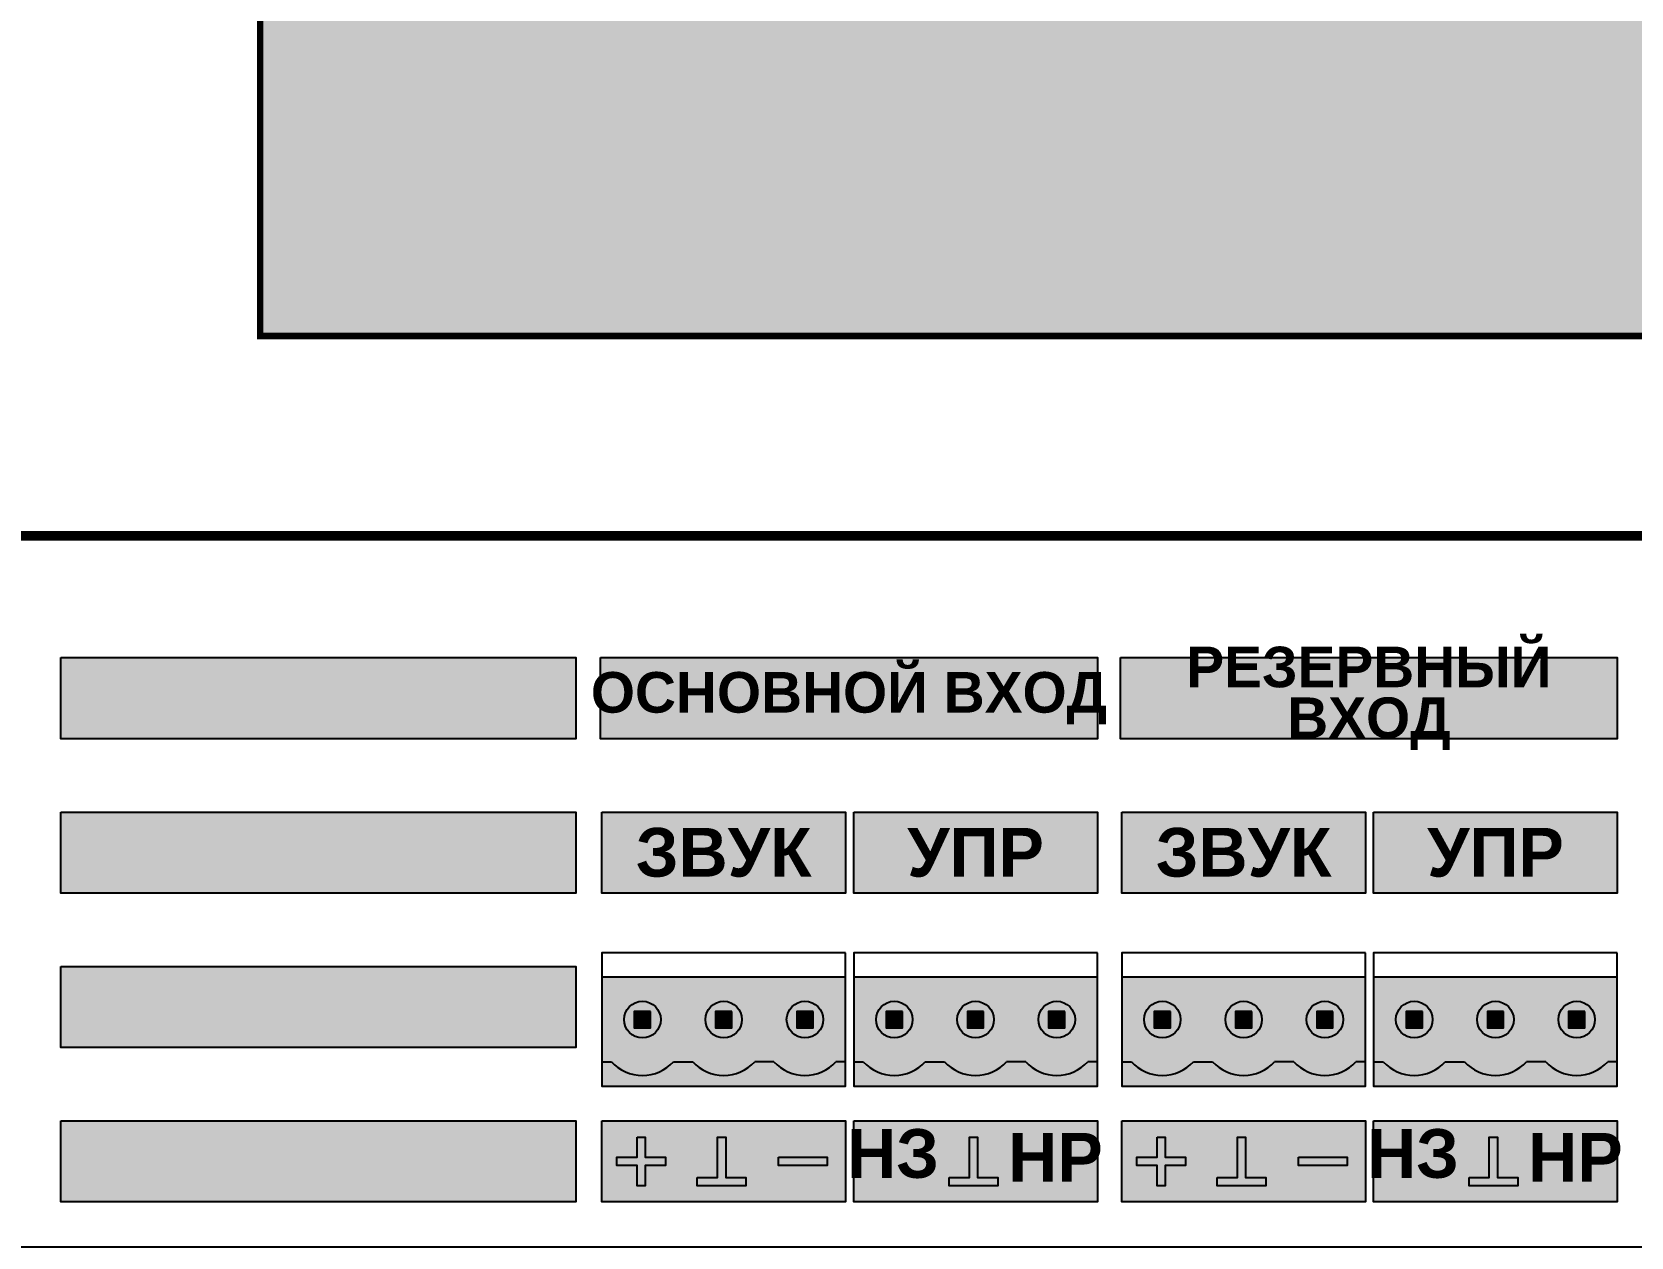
# Paper-space layout '13. УС-1' of a CAD drawing. Header units: millimetres. Extents: x 0 to 2460, y -61 to 297.
# Drawn here: x 46.12 to 65.8, y 105.22 to 120.05 of the extents above; entities that cross this region are included whole.
import ezdxf

# ---------------------------------------------------------------- set-up
doc = ezdxf.new("R2010")
doc.units = ezdxf.units.MM
doc.styles.add('Arial', font='times.ttf')

# ---------------------------------------------------------------- blocks, each defined once
blk = doc.blocks.new('*U227')
at = {"lineweight": 25}
h = blk.add_hatch(color=256, dxfattribs=at)
h.dxf.hatch_style = 1
h.set_gradient(color1=(117, 136, 73), color2=(140, 162, 87), one_color=1, tint=0.49, name='INVCURVED')
h.paths.add_polyline_path([(0, 6.7), (0, 0), (15, 0), (15, 6.7)])
h = blk.add_hatch(color=256, dxfattribs=at)
h.dxf.hatch_style = 1
h.set_gradient(color1=(51, 59, 33), color2=(94, 109, 60), rotation=90, tint=0.33, name='CYLINDER')
h.paths.add_polyline_path([(10.591, 1.5, 0.440093), (14.409, 1.5), (15, 1.5), (15, 6.7), (0, 6.7), (0, 1.5), (0.591, 1.5, 0.440093), (4.409, 1.5), (5.591, 1.5, 0.440093), (9.409, 1.5)])
h.paths.add_polyline_path([(6.375, 4.1, -1), (8.625, 4.1, -1)], flags=16)
h.paths.add_polyline_path([(11.375, 4.1, -1), (13.625, 4.1, -1)], flags=16)
h.paths.add_polyline_path([(8, 3.6), (7, 3.6), (7, 4.6), (8, 4.6)], flags=0)
h.paths.add_polyline_path([(12, 3.6), (12, 4.6), (13, 4.6), (13, 3.6)], flags=0)
h.paths.add_polyline_path([(1.375, 4.1, -1), (3.625, 4.1, -1)], flags=16)
h.paths.add_polyline_path([(3, 3.6), (2, 3.6), (2, 4.6), (3, 4.6)], flags=0)
h = blk.add_hatch(color=256, dxfattribs=at)
h.dxf.hatch_style = 1
h.set_gradient(color1=(146, 168, 93), color2=(80, 93, 50), one_color=1, tint=0.29, name='SPHERICAL')
h.paths.add_polyline_path([(3.625, 4.1, 1), (1.375, 4.1, 1)])
h = blk.add_hatch(color=256, dxfattribs=at)
h.dxf.hatch_style = 1
h.set_gradient(color1=(146, 168, 93), color2=(80, 93, 50), one_color=1, tint=0.29, name='SPHERICAL')
h.paths.add_polyline_path([(8.625, 4.1, 1), (6.375, 4.1, 1)])
h = blk.add_hatch(color=256, dxfattribs=at)
h.dxf.hatch_style = 1
h.set_gradient(color1=(146, 168, 93), color2=(80, 93, 50), one_color=1, tint=0.29, name='SPHERICAL')
h.paths.add_polyline_path([(13.625, 4.1, 1), (11.375, 4.1, 1)])
h = blk.add_hatch(color=256)
h.dxf.hatch_style = 1
h.paths.add_polyline_path([(3, 4.6), (2, 4.6), (2, 3.6), (3, 3.6)])
h = blk.add_hatch(color=256)
h.dxf.hatch_style = 1
h.paths.add_polyline_path([(8, 4.6), (7, 4.6), (7, 3.6), (8, 3.6)])
h = blk.add_hatch(color=256)
h.dxf.hatch_style = 1
h.paths.add_polyline_path([(13, 4.6), (12, 4.6), (12, 3.6), (13, 3.6)])
h = blk.add_hatch(color=256, dxfattribs=at)
h.dxf.hatch_style = 1
h.set_gradient(color1=(117, 136, 73), color2=(140, 162, 87), one_color=1, tint=0.49, name='INVCURVED')
h.paths.add_polyline_path([(15, 0), (15, 1.5), (14.409, 1.5, -0.440093), (10.591, 1.5), (9.409, 1.5, -0.440093), (5.591, 1.5), (4.409, 1.5, -0.440093), (0.591, 1.5), (0, 1.5), (0, 0)])
at = {"color": 77, "lineweight": 25, "true_color": 0x60693f}
for p, q in [((15, 6.7), (0, 6.7)), ((0, 1.5), (0.591, 1.5)), ((4.409, 1.5), (5.591, 1.5)), ((10.591, 1.5), (9.409, 1.5)), ((15, 1.5), (14.409, 1.5))]:
    blk.add_line(p, q, dxfattribs=at)
blk.add_lwpolyline([(15, 8.2), (0, 8.2), (0, 0), (15, 0)], close=True, dxfattribs=at)
at = {"lineweight": 25}
for points in [[(3, 4.6), (2, 4.6), (2, 3.6), (3, 3.6)], [(8, 4.6), (7, 4.6), (7, 3.6), (8, 3.6)], [(13, 4.6), (12, 4.6), (12, 3.6), (13, 3.6)]]:
    blk.add_lwpolyline(points, close=True, dxfattribs=at)
at = {"color": 77, "lineweight": 25, "true_color": 0x60693f}
for centre in [(2.5, 4.1), (2.5, 4.1), (7.5, 4.1), (7.5, 4.1), (12.5, 4.1), (12.5, 4.1)]:
    blk.add_circle(centre, 1.125, dxfattribs=at)
for centre in [(2.5, 3.249), (7.5, 3.249), (12.5, 3.249)]:
    blk.add_arc(centre, 2.589, 222.49205, 317.50795, dxfattribs=at)
blk = doc.blocks.new('*U228')
at = {"true_color": 0xc3c3c3}
h = blk.add_hatch(color=9, dxfattribs=at)
h.dxf.hatch_style = 1
h.paths.add_polyline_path([(75.434, 36.498), (43.743, 36.498), (43.743, 31.502), (75.434, 31.502)])
h = blk.add_hatch(color=9, dxfattribs=at)
h.dxf.hatch_style = 1
h.paths.add_polyline_path([(107.529, 36.498), (76.95, 36.498), (76.95, 31.502), (107.529, 31.502)])
h = blk.add_hatch(color=9, dxfattribs=at)
h.dxf.hatch_style = 1
h.paths.add_polyline_path([(139.529, 36.498), (108.95, 36.498), (108.95, 31.502), (139.529, 31.502)])
h = blk.add_hatch(color=9, dxfattribs=at)
h.dxf.hatch_style = 1
h.paths.add_polyline_path([(75.434, 26.998), (43.743, 26.998), (43.743, 22.002), (75.434, 22.002)])
h = blk.add_hatch(color=9, dxfattribs=at)
h.dxf.hatch_style = 1
h.paths.add_polyline_path([(92.029, 26.998), (77.029, 26.998), (77.029, 22.002), (92.029, 22.002)])
h = blk.add_hatch(color=9, dxfattribs=at)
h.dxf.hatch_style = 1
h.paths.add_polyline_path([(107.529, 26.998), (92.529, 26.998), (92.529, 22.002), (107.529, 22.002)])
h = blk.add_hatch(color=9, dxfattribs=at)
h.dxf.hatch_style = 1
h.paths.add_polyline_path([(124.029, 26.998), (109.029, 26.998), (109.029, 22.002), (124.029, 22.002)])
h = blk.add_hatch(color=9, dxfattribs=at)
h.dxf.hatch_style = 1
h.paths.add_polyline_path([(139.529, 26.998), (124.529, 26.998), (124.529, 22.002), (139.529, 22.002)])
h = blk.add_hatch(color=9, dxfattribs=at)
h.dxf.hatch_style = 1
h.paths.add_polyline_path([(75.434, 17.498), (43.743, 17.498), (43.743, 12.502), (75.434, 12.502)])
h = blk.add_hatch(color=9, dxfattribs=at)
h.dxf.hatch_style = 1
h.paths.add_polyline_path([(75.434, 7.998), (43.743, 7.998), (43.743, 3.002), (75.434, 3.002)])
h = blk.add_hatch(color=9, dxfattribs=at)
h.dxf.hatch_style = 1
h.paths.add_polyline_path([(92.029, 7.998), (77.029, 7.998), (77.029, 3.002), (92.029, 3.002)])
h = blk.add_hatch(color=9, dxfattribs=at)
h.dxf.hatch_style = 1
h.paths.add_polyline_path([(107.529, 7.998), (92.529, 7.998), (92.529, 3.002), (107.529, 3.002)])
h = blk.add_hatch(color=9, dxfattribs=at)
h.dxf.hatch_style = 1
h.paths.add_polyline_path([(124.029, 7.998), (109.029, 7.998), (109.029, 3.002), (124.029, 3.002)])
h = blk.add_hatch(color=9, dxfattribs=at)
h.dxf.hatch_style = 1
h.paths.add_polyline_path([(139.529, 7.998), (124.529, 7.998), (124.529, 3.002), (139.529, 3.002)])
h = blk.add_hatch(color=7)
h.dxf.hatch_style = 1
h.paths.add_polyline_path([(79.2, 7), (79.7, 7), (79.7, 5.75), (80.95, 5.75), (80.95, 5.25), (79.7, 5.25), (79.7, 4), (79.2, 4), (79.2, 5.25), (77.95, 5.25), (77.95, 5.75), (79.2, 5.75)])
h = blk.add_hatch(color=7)
h.dxf.hatch_style = 1
h.paths.add_polyline_path([(82.901, 4.5), (84.151, 4.5), (84.151, 7), (84.651, 7), (84.651, 4.5), (85.901, 4.5), (85.901, 4), (82.901, 4)])
h = blk.add_hatch(color=7)
h.dxf.hatch_style = 1
h.paths.add_polyline_path([(98.401, 4.5), (99.651, 4.5), (99.651, 7), (100.151, 7), (100.151, 4.5), (101.401, 4.5), (101.401, 4), (98.401, 4)])
h = blk.add_hatch(color=7)
h.dxf.hatch_style = 1
h.paths.add_polyline_path([(111.2, 7), (111.7, 7), (111.7, 5.75), (112.95, 5.75), (112.95, 5.25), (111.7, 5.25), (111.7, 4), (111.2, 4), (111.2, 5.25), (109.95, 5.25), (109.95, 5.75), (111.2, 5.75)])
h = blk.add_hatch(color=7)
h.dxf.hatch_style = 1
h.paths.add_polyline_path([(114.901, 4.5), (116.151, 4.5), (116.151, 7), (116.651, 7), (116.651, 4.5), (117.901, 4.5), (117.901, 4), (114.901, 4)])
h = blk.add_hatch(color=7)
h.dxf.hatch_style = 1
h.paths.add_polyline_path([(130.401, 4.5), (131.651, 4.5), (131.651, 7), (132.151, 7), (132.151, 4.5), (133.401, 4.5), (133.401, 4), (130.401, 4)])
h = blk.add_hatch(color=7)
h.dxf.hatch_style = 1
h.paths.add_polyline_path([(87.901, 5.75), (90.901, 5.75), (90.901, 5.25), (87.901, 5.25)])
h = blk.add_hatch(color=7)
h.dxf.hatch_style = 1
h.paths.add_polyline_path([(119.901, 5.75), (122.901, 5.75), (122.901, 5.25), (119.901, 5.25)])
at = {"const_width": 0.6}
blk.add_lwpolyline([(0, 0), (482, 0), (482, 44), (0, 44)], close=True, dxfattribs=at)
at = {"color": 9, "true_color": 0xc3c3c3}
for points in [[(43.743, 36.498), (75.434, 36.498), (75.434, 31.502), (43.743, 31.502)], [(76.95, 36.498), (107.529, 36.498), (107.529, 31.502), (76.95, 31.502)], [(108.95, 36.498), (139.529, 36.498), (139.529, 31.502), (108.95, 31.502)], [(43.743, 26.998), (75.434, 26.998), (75.434, 22.002), (43.743, 22.002)], [(77.029, 26.998), (92.029, 26.998), (92.029, 22.002), (77.029, 22.002)], [(92.529, 26.998), (107.529, 26.998), (107.529, 22.002), (92.529, 22.002)], [(109.029, 26.998), (124.029, 26.998), (124.029, 22.002), (109.029, 22.002)], [(124.529, 26.998), (139.529, 26.998), (139.529, 22.002), (124.529, 22.002)], [(43.743, 17.498), (75.434, 17.498), (75.434, 12.502), (43.743, 12.502)], [(43.743, 7.998), (75.434, 7.998), (75.434, 3.002), (43.743, 3.002)], [(77.029, 7.998), (92.029, 7.998), (92.029, 3.002), (77.029, 3.002)], [(92.529, 7.998), (107.529, 7.998), (107.529, 3.002), (92.529, 3.002)], [(109.029, 7.998), (124.029, 7.998), (124.029, 3.002), (109.029, 3.002)], [(124.529, 7.998), (139.529, 7.998), (139.529, 3.002), (124.529, 3.002)]]:
    blk.add_lwpolyline(points, close=True, dxfattribs=at)
for points in [[(79.2, 7), (79.7, 7), (79.7, 5.75), (80.95, 5.75), (80.95, 5.25), (79.7, 5.25), (79.7, 4), (79.2, 4), (79.2, 5.25), (77.95, 5.25), (77.95, 5.75), (79.2, 5.75), (79.2, 7)], [(82.901, 4.5), (84.151, 4.5), (84.151, 7), (84.651, 7), (84.651, 4.5), (85.901, 4.5), (85.901, 4), (82.901, 4), (82.901, 4.5)], [(98.401, 4.5), (99.651, 4.5), (99.651, 7), (100.151, 7), (100.151, 4.5), (101.401, 4.5), (101.401, 4), (98.401, 4), (98.401, 4.5)], [(111.2, 7), (111.7, 7), (111.7, 5.75), (112.95, 5.75), (112.95, 5.25), (111.7, 5.25), (111.7, 4), (111.2, 4), (111.2, 5.25), (109.95, 5.25), (109.95, 5.75), (111.2, 5.75), (111.2, 7)], [(114.901, 4.5), (116.151, 4.5), (116.151, 7), (116.651, 7), (116.651, 4.5), (117.901, 4.5), (117.901, 4), (114.901, 4), (114.901, 4.5)], [(130.401, 4.5), (131.651, 4.5), (131.651, 7), (132.151, 7), (132.151, 4.5), (133.401, 4.5), (133.401, 4), (130.401, 4), (130.401, 4.5)]]:
    blk.add_lwpolyline(points)
for points in [[(87.901, 5.75), (90.901, 5.75), (90.901, 5.25), (87.901, 5.25)], [(119.901, 5.75), (122.901, 5.75), (122.901, 5.25), (119.901, 5.25)]]:
    blk.add_lwpolyline(points, close=True)
at = {"color": 6}
for p in [(77.029, 10.127), (92.529, 10.127), (109.029, 10.127), (124.529, 10.127)]:
    blk.add_blockref('*U227', p, dxfattribs=at)
at = {"char_height": 2.5, "width": 30.57887, "attachment_point": 5, "line_spacing_factor": 0.75, "style": 'Arial'}
for s, insert in [('{\\fArial|b1|i0|c204|p34;РЕЗЕРВНЫЙ ВХОД', (124.239, 34)), ('{\\fArial|b1|i0|c204|p34;ОСНОВНОЙ ВХОД', (92.239, 34))]:
    blk.add_mtext(s, dxfattribs=dict(at, insert=insert))
at = {"char_height": 3, "attachment_point": 5, "style": 'Arial'}
for s, insert, width in [('{\\fArial|b1|i0|c204|p34;ЗВУК', (84.529, 24.5), 15), ('{\\fArial|b1|i0|c204|p34;УПР', (100.029, 24.5), 15), ('{\\fArial|b1|i0|c204|p34;ЗВУК', (116.529, 24.5), 15), ('{\\fArial|b1|i0|c204|p34;УПР', (132.029, 24.5), 15), ('{\\fArial|b1|i0|c204|p34;НЗ', (94.95, 5.966), 5), ('{\\fArial|b1|i0|c204|p34;НР', (104.95, 5.75), 5), ('{\\fArial|b1|i0|c204|p34;НЗ', (126.95, 5.966), 5), ('{\\fArial|b1|i0|c204|p34;НР', (136.95, 5.75), 5)]:
    blk.add_mtext(s, dxfattribs=dict(at, insert=insert, width=width))
blk = doc.blocks.new('*U229')
blk.add_blockref('*U228', (0, 0))
blk = doc.blocks.new('A$C0EEA29C5')
h = blk.add_hatch(color=253)
h.dxf.hatch_style = 1
h.paths.add_polyline_path([(370.2, 0.2), (0.2, 0.2), (0.2, 245.2), (370.2, 245.2)])
h.paths.add_polyline_path([(268.881, 74.307), (97.11, 74.307), (97.11, 48.898), (268.881, 48.898)], flags=16)
h.paths.add_polyline_path([(360.533, 215.2, 1), (353.867, 215.2, 1)], flags=16)
h.paths.add_polyline_path([(356.517, 213.574), (357.2, 214.257), (357.883, 213.574), (358.826, 214.517), (358.143, 215.2), (358.826, 215.883), (357.883, 216.826), (357.2, 216.143), (356.517, 216.826), (355.574, 215.883), (356.257, 215.2), (355.574, 214.517)], flags=0)
h.paths.add_polyline_path([(353.867, 30.2, 1), (360.533, 30.2, 1)], flags=16)
h.paths.add_polyline_path([(356.517, 31.826), (355.574, 30.883), (356.257, 30.2), (355.574, 29.517), (356.517, 28.574), (357.2, 29.257), (357.883, 28.574), (358.826, 29.517), (358.143, 30.2), (358.826, 30.883), (357.883, 31.826), (357.2, 31.143)], flags=0)
h.paths.add_polyline_path([(183.6, 67.2, 1), (186.8, 67.2, 1)], flags=0)
h.paths.add_polyline_path([(183.6, 57.2, 1), (186.8, 57.2, 1)], flags=0)
h.paths.add_polyline_path([(16.533, 215.2, 1), (9.867, 215.2, 1)], flags=16)
h.paths.add_polyline_path([(9.867, 30.2, 1), (16.533, 30.2, 1)], flags=16)
h.paths.add_polyline_path([(14.826, 214.517), (14.143, 215.2), (14.826, 215.883), (13.883, 216.826), (13.2, 216.143), (12.517, 216.826), (11.574, 215.883), (12.257, 215.2), (11.574, 214.517), (12.517, 213.574), (13.2, 214.257), (13.883, 213.574)], flags=0)
h.paths.add_polyline_path([(14.826, 30.883), (13.883, 31.826), (13.2, 31.143), (12.517, 31.826), (11.574, 30.883), (12.257, 30.2), (11.574, 29.517), (12.517, 28.574), (13.2, 29.257), (13.883, 28.574), (14.826, 29.517), (14.143, 30.2)], flags=0)
h.paths.add_polyline_path([(192.347, 61.384), (215.564, 61.384), (215.564, 53.141), (192.347, 53.141)], flags=8)
h.paths.add_polyline_path([(192.76, 71.384), (219.295, 71.384), (219.295, 63.141), (192.76, 63.141)], flags=8)
h.paths.add_polyline_path([(99.294, 73.465), (174.948, 73.465), (174.948, 49.021), (99.294, 49.021)], flags=8)
at = {"const_width": 0.4}
blk.add_lwpolyline([(0.2, 245.2), (370.2, 245.2), (370.2, 0.2), (0.2, 0.2)], close=True, dxfattribs=at)
blk = doc.blocks.new('A$C20F5563F')
at = {"const_width": 0.25}
blk.add_lwpolyline([(0, 0), (482, 0), (482, -264), (0, -264)], close=True, dxfattribs=at)
at = {"color": 1}
blk.add_blockref('A$C0EEA29C5', (55.8, -251.91), dxfattribs=at)
blk = doc.blocks.new('A$C13EF47D1')
for name, p in [('A$C20F5563F', (38.034, 428.903)), ('*U229', (38.034, 120.903))]:
    blk.add_blockref(name, p)

psp = doc.layouts.new('13. УС-1')

# ---------------------------------------------------------------- block references
at = {"xscale": 0.2, "yscale": 0.2, "zscale": 0.2}
psp.add_blockref('A$C13EF47D1', (30.123, 80.872), dxfattribs=at)

doc.saveas('drawing.dxf')
